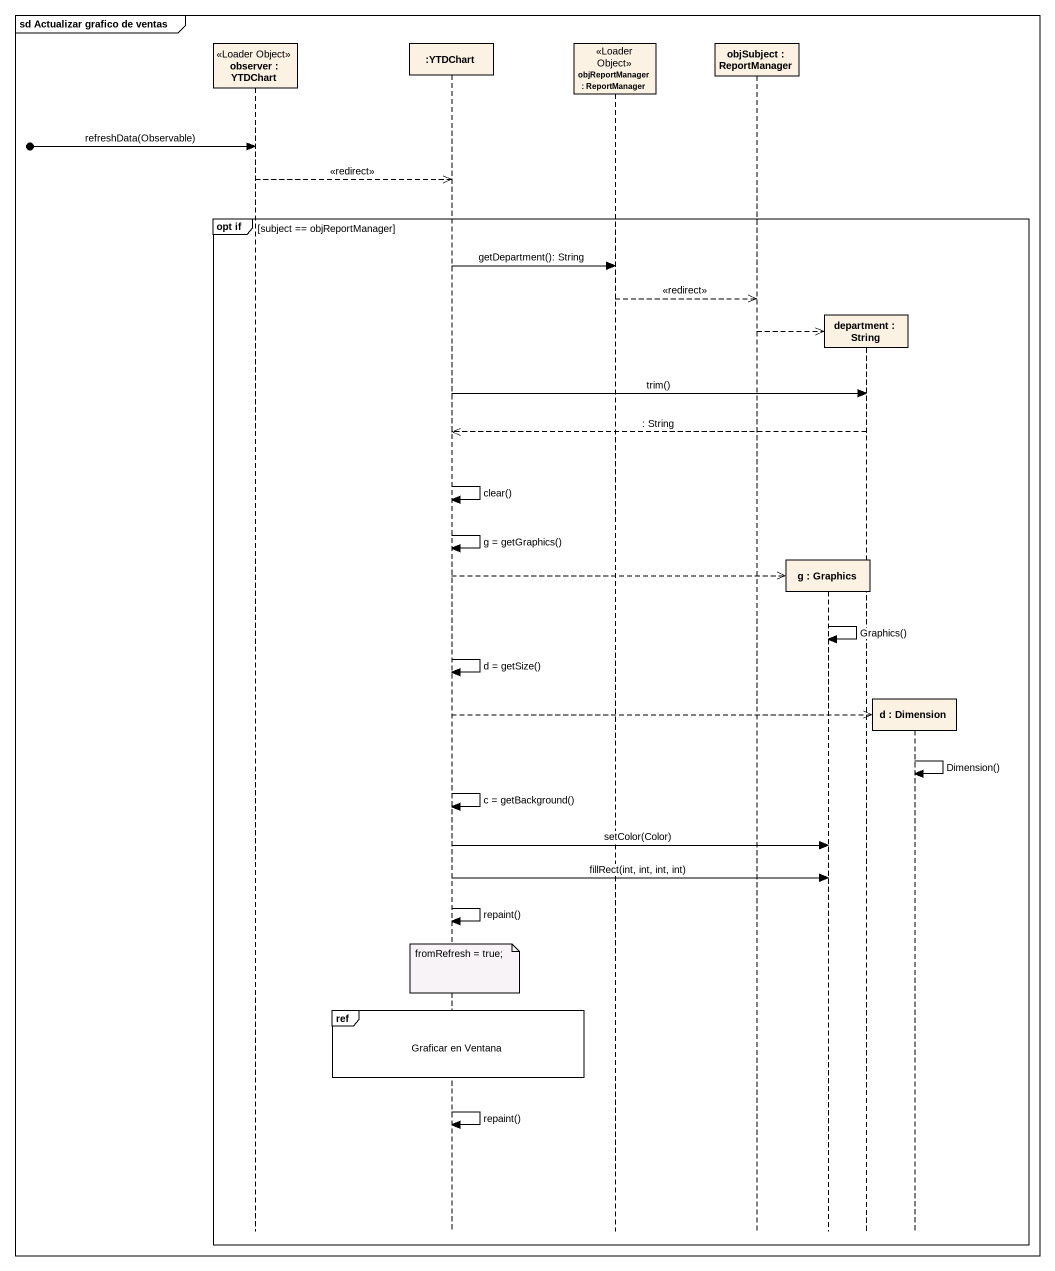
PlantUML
@startuml
mainframe sd Actualizar grafico de ventas
hide footbox
participant "observer : YTDChart" as observer <<Loader Object>>
participant ":YTDChart" as YTDChart
participant "objReportManager : ReportManager" as objReportManager <<Loader Object>>
participant "objSubject : ReportManager" as objSubject
participant "g : Graphics" as g
participant "department : String" as department
participant "d : Dimension" as d

[o-> observer : refreshData(Observable)
observer -->> YTDChart : <<redirect>>
group opt if [subject == objReportManager]
  YTDChart -> objReportManager : getDepartment(): String
  objReportManager -->> objSubject : <<redirect>>
  objSubject -->> department **
  YTDChart -> department : trim()
  department -->> YTDChart : : String
  YTDChart -> YTDChart : clear()
  YTDChart -> YTDChart : g = getGraphics()
  YTDChart -->> g **
  g -> g : Graphics()
  YTDChart -> YTDChart : d = getSize()
  YTDChart -->> d **
  d -> d : Dimension()
  YTDChart -> YTDChart : c = getBackground()
  YTDChart -> g : setColor(Color)
  YTDChart -> g : fillRect(int, int, int, int)
  YTDChart -> YTDChart : repaint()
  note over YTDChart : fromRefresh = true;
  ref over YTDChart : Graficar en Ventana
  YTDChart -> YTDChart : repaint()
end
@enduml
